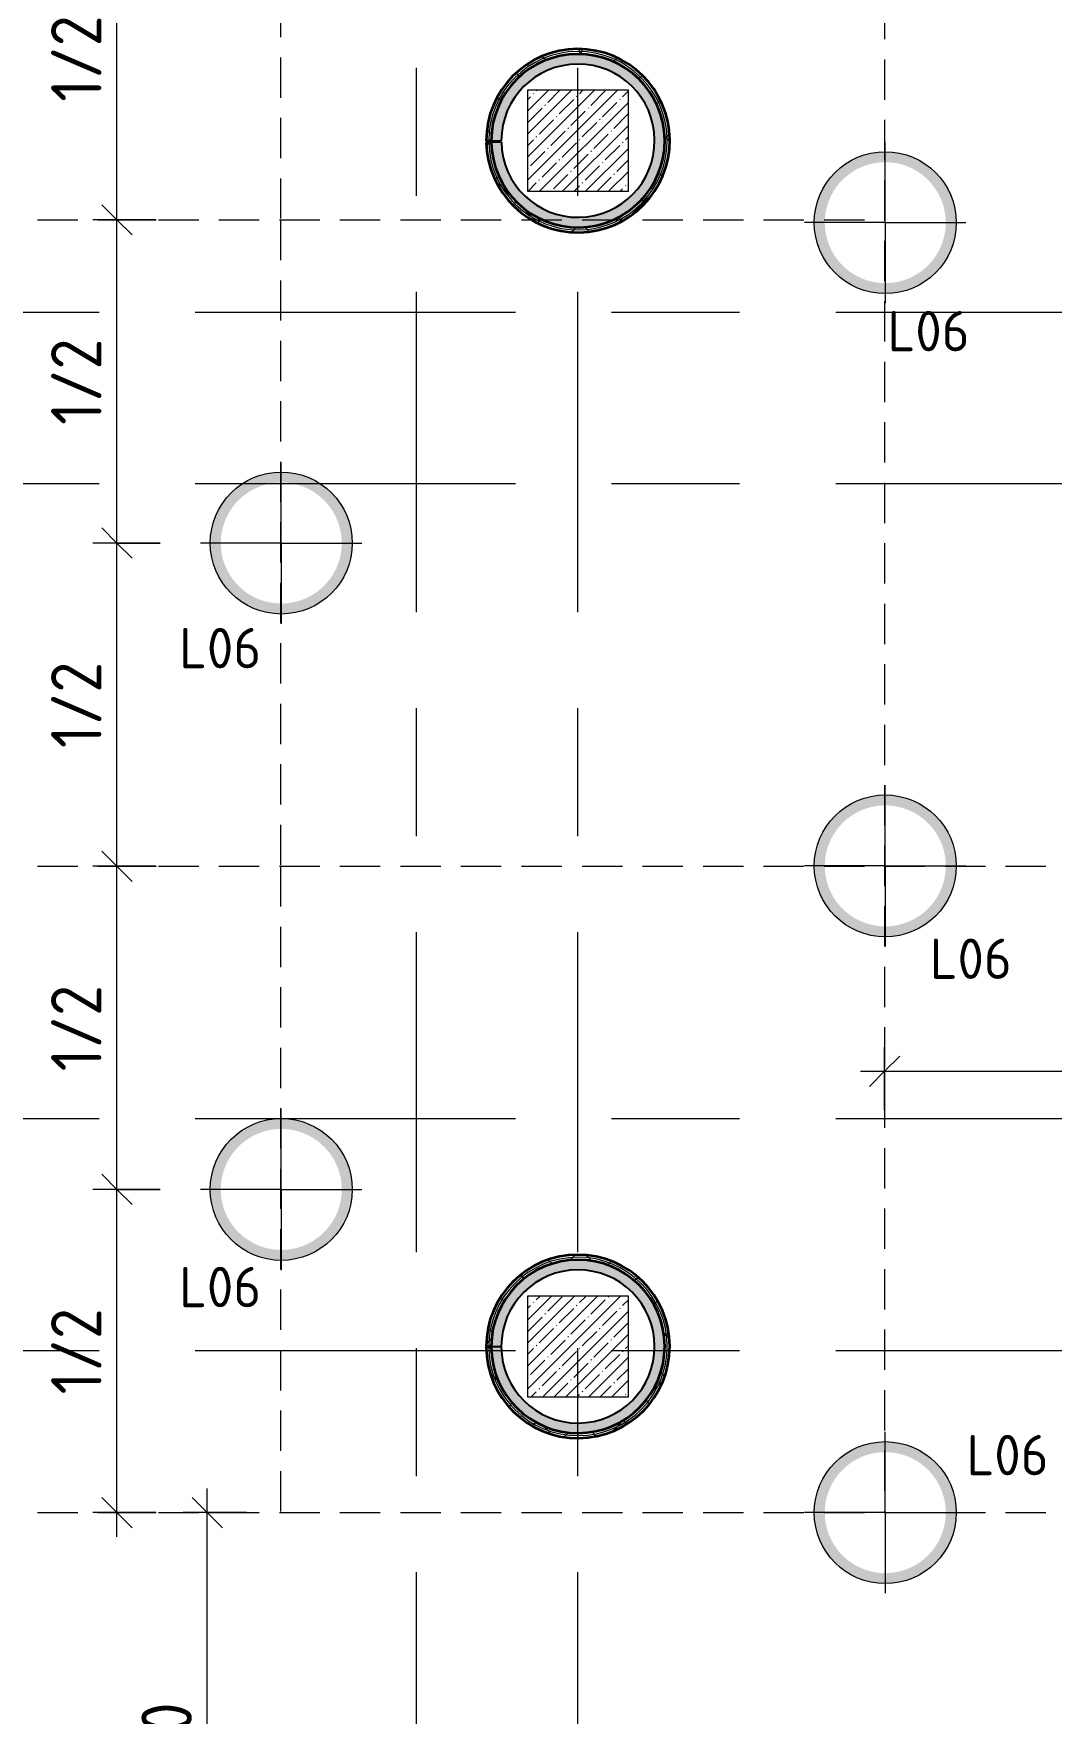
# Model space of a CAD drawing. Header units: millimetres. Extents: x 35802 to 233035, y -8553 to 29000.
# Drawn here: x 45761 to 50807, y 15200 to 23531 of the extents above; entities that cross this region are included whole.
import ezdxf

# ---------------------------------------------------------------- set-up
doc = ezdxf.new("R2010")
doc.units = ezdxf.units.MM
doc.linetypes.add('ADSK_Штрих_ш2 п1', pattern=[300, 200, -100])
doc.linetypes.add('Осевая', pattern=[3175, 635, -476.25, 1587.5, -476.25])
for name, color, linetype, lineweight in [('A-ANNO-DIMS', 7, 'Continuous', 9), ('A-ANNO-DIMS-100', 7, 'Continuous', 9), ('A-ANNO-NOTE', 7, 'Continuous', 9), ('A-DETL-1', 7, 'ADSK_Штрих_ш2 п1', 9), ('A-WALL', 7, 'Continuous', 9), ('E-LITE-EQPM-IDEN', 7, 'Continuous', 9), ('I-WALL', 7, 'Continuous', 9), ('S-COLS', 7, 'Continuous', 9), ('Оси-2', 7, 'Осевая', 9)]:
    doc.layers.add(name, color=color, linetype=linetype, lineweight=lineweight)
for name, color, linetype, lineweight, true_color in [('A-CLNG-1', 7, 'Continuous', 9, 0xc0c0c0), ('A-WALL-1', 7, 'Continuous', 35, 0x3c3c3c), ('A-WALL-2', 7, 'Continuous', 25, 0x3c3c3c)]:
    doc.layers.add(name, color=color, linetype=linetype, lineweight=lineweight, true_color=true_color)
doc.styles.add('GOST Common', font='GOST_Common.ttf', dxfattribs={"height": 200})
doc.styles.add('ISOCPEUR', font='isocpeur.ttf', dxfattribs={"width": 0.9, "height": 250})
doc.dimstyles.new('ISO-2_5_0_9К_БОЛЬШОЙ', dxfattribs={"dimscale": 304.8, "dimtxt": 248.995294, "dimasz": 0.492126, "dimexe": 0.393701, "dimexo": 0.984252, "dimgap": 0, "dimtad": 1, "dimdec": 0, "dimrnd": 10, "dimzin": 0, "dimdsep": 46, "dimtxsty": 'ISOCPEUR', "dimblk1": 'OBLIQUE', "dimblk2": 'OBLIQUE', "dimsah": 1, "dimcen": 0.09, "dimdle": 0.393701, "dimazin": 0, "dimtfac": 1, "dimtdec": 4, "dimtix": 1, "dimtmove": 0, "dimatfit": 3, "dimfxl": 1, "dimtvp": 1, "dimtolj": 1, "dimtzin": 0, "dimarcsym": 2})
pattern_1 = [(45, (0, 0), (-106.066, 106.066), []), (135, (0, 0), (-106.066, -106.066), [])]

# ---------------------------------------------------------------- blocks, each defined once
blk = doc.blocks.new('BSC_Колонна _Прямоугольная - 500х500-22732503-План расстановки осветительного оборудования 1 этажа в осях 12-23')
at = {"layer": 'S-COLS'}
h = blk.add_hatch(dxfattribs=at)
h.set_pattern_fill('FP_37', color=256, style=0, pattern_type=2)
h.set_pattern_definition([(45, (-48460, -17020), (-57.02463, 57.02463), []), (45, (-48402.975, -17020), (-57.02463, 57.02463), [100.806, -20.161, 3.353, -16.808])])
h.paths.add_polyline_path([(-20.1, -250), (250, -250), (250, 250), (-250, 250), (-250, -250)])
for p, q in [((250, 250), (-250, 250)), ((-250, 250), (-250, -250)), ((250, -250), (250, 250)), ((-250, -250), (250, -250))]:
    blk.add_line(p, q, dxfattribs=at)
blk = doc.blocks.new('BSC_Колонна _Прямоугольная - 500х500-V28-План расстановки осветительного оборудования 1 этажа в осях 12-23')
at = {"layer": 'S-COLS'}
h = blk.add_hatch(dxfattribs=at)
h.set_pattern_fill('FP_39', color=256, style=0, pattern_type=2)
h.set_pattern_definition([(45, (-48460, -23000), (-57.02463, 57.02463), []), (45, (-48402.975, -23000), (-57.02463, 57.02463), [100.806, -20.161, 3.353, -16.808])])
h.paths.add_polyline_path([(-250, -250), (250, -250), (250, 250), (-250, 250), (-250, -50.7)])
for p, q in [((250, 250), (-250, 250)), ((-250, 250), (-250, -250)), ((250, -250), (250, 250)), ((-250, -250), (250, -250))]:
    blk.add_line(p, q, dxfattribs=at)
blk = doc.blocks.new('DIMBLOCK47-План расстановки осветительного оборудования 1 этажа в осях 12-23')
at = {"layer": 'A-ANNO-DIMS-100'}
for p, q in [((52780, 18806), (52780, 18265)), ((52780, 18385), (52780, 18806)), ((49980, 18191.1), (49980, 18505)), ((49860, 18385), (52780, 18385)), ((49980, 18385), (49980, 18191.1))]:
    blk.add_line(p, q, dxfattribs=at)
at = {"layer": 'A-ANNO-DIMS-100', "lineweight": 20}
for p, q in [((49980, 18385), (50055, 18460)), ((52780, 18385), (52855, 18460)), ((49980, 18385), (49905, 18310)), ((52780, 18385), (52705, 18310))]:
    blk.add_line(p, q, dxfattribs=at)
at = {"layer": 'A-ANNO-DIMS-100', "color": 0, "insert": (51064, 18711.6), "char_height": 250, "width": 758.478, "attachment_point": 1, "line_spacing_factor": 1.149209, "style": 'ISOCPEUR'}
blk.add_mtext('2800', dxfattribs=at)
blk = doc.blocks.new('_Oblique')
at = {"color": 0, "linetype": 'ByBlock', "lineweight": -2}
blk.add_line((-0.5, -0.5), (0.5, 0.5), dxfattribs=at)
blk = doc.blocks.new('DIMBLOCK51-План расстановки осветительного оборудования 1 этажа в осях 12-23')
at = {"layer": 'A-ANNO-DIMS-100', "lineweight": 20}
for p, q in [((46622.2, 16195.8), (46547.2, 16270.8)), ((46622.2, 16195.8), (46697.2, 16120.8)), ((46622.2, 13694), (46547.2, 13769)), ((46622.2, 13694), (46697.2, 13619))]:
    blk.add_line(p, q, dxfattribs=at)
at = {"layer": 'A-ANNO-DIMS-100'}
for p, q in [((46622.2, 13694), (46622.2, 16315.8)), ((46816.2, 16195.8), (46502.2, 16195.8)), ((46622.2, 16195.8), (46816.2, 16195.8)), ((47856.8, 13694), (46502.2, 13694)), ((46622.2, 13694), (47856.8, 13694))]:
    blk.add_line(p, q, dxfattribs=at)
at = {"layer": 'A-ANNO-DIMS-100', "color": 0, "insert": (46295.6, 14628.9), "char_height": 250, "width": 758.478, "attachment_point": 1, "rotation": 90, "line_spacing_factor": 1.149209, "style": 'ISOCPEUR'}
blk.add_mtext('2500', dxfattribs=at)
blk = doc.blocks.new('DIMBLOCK63-План расстановки осветительного оборудования 1 этажа в осях 12-23')
at = {"layer": 'A-ANNO-DIMS-100', "lineweight": 20}
for p, q in [((46174.3, 17798.7), (46099.3, 17873.7)), ((46174.3, 17798.7), (46249.3, 17723.7)), ((46174.3, 16195.8), (46099.3, 16270.8)), ((46174.3, 16195.8), (46249.3, 16120.8))]:
    blk.add_line(p, q, dxfattribs=at)
at = {"layer": 'A-ANNO-DIMS-100'}
for p, q in [((46387.9, 17798.7), (46054.3, 17798.7)), ((46174.3, 16075.8), (46174.3, 17798.7)), ((46174.3, 17798.7), (46387.9, 17798.7)), ((46368.2, 16195.8), (46054.3, 16195.8)), ((46174.3, 16195.8), (46368.2, 16195.8))]:
    blk.add_line(p, q, dxfattribs=at)
at = {"layer": 'A-ANNO-DIMS-100', "color": 0, "insert": (45847.7, 16781.8), "char_height": 250, "width": 517.144, "attachment_point": 1, "rotation": 90, "line_spacing_factor": 1.149209, "style": 'ISOCPEUR'}
blk.add_mtext('1/2', dxfattribs=at)
blk = doc.blocks.new('DIMBLOCK64-План расстановки осветительного оборудования 1 этажа в осях 12-23')
at = {"layer": 'A-ANNO-DIMS-100', "lineweight": 20}
for p, q in [((46174.3, 19401.7), (46099.3, 19476.7)), ((46174.3, 19401.7), (46249.3, 19326.7)), ((46174.3, 17798.7), (46099.3, 17873.7)), ((46174.3, 17798.7), (46249.3, 17723.7))]:
    blk.add_line(p, q, dxfattribs=at)
at = {"layer": 'A-ANNO-DIMS-100'}
for p, q in [((46368.2, 19401.7), (46054.3, 19401.7)), ((46174.3, 17798.7), (46174.3, 19401.7)), ((46174.3, 19401.7), (46368.2, 19401.7)), ((46387.9, 17798.7), (46054.3, 17798.7)), ((46174.3, 17798.7), (46387.9, 17798.7))]:
    blk.add_line(p, q, dxfattribs=at)
at = {"layer": 'A-ANNO-DIMS-100', "color": 0, "insert": (45847.7, 18384.7), "char_height": 250, "width": 517.144, "attachment_point": 1, "rotation": 90, "line_spacing_factor": 1.149209, "style": 'ISOCPEUR'}
blk.add_mtext('1/2', dxfattribs=at)
blk = doc.blocks.new('DIMBLOCK65-План расстановки осветительного оборудования 1 этажа в осях 12-23')
at = {"layer": 'A-ANNO-DIMS-100', "lineweight": 20}
for p, q in [((46174.3, 21004.6), (46099.3, 21079.6)), ((46174.3, 21004.6), (46249.3, 20929.6)), ((46174.3, 19401.7), (46099.3, 19476.7)), ((46174.3, 19401.7), (46249.3, 19326.7))]:
    blk.add_line(p, q, dxfattribs=at)
at = {"layer": 'A-ANNO-DIMS-100'}
for p, q in [((46387.9, 21004.6), (46054.3, 21004.6)), ((46174.3, 19401.7), (46174.3, 21004.6)), ((46174.3, 21004.6), (46387.9, 21004.6)), ((46368.2, 19401.7), (46054.3, 19401.7)), ((46174.3, 19401.7), (46368.2, 19401.7))]:
    blk.add_line(p, q, dxfattribs=at)
at = {"layer": 'A-ANNO-DIMS-100', "color": 0, "insert": (45847.7, 19987.6), "char_height": 250, "width": 517.144, "attachment_point": 1, "rotation": 90, "line_spacing_factor": 1.149209, "style": 'ISOCPEUR'}
blk.add_mtext('1/2', dxfattribs=at)
blk = doc.blocks.new('DIMBLOCK66-План расстановки осветительного оборудования 1 этажа в осях 12-23')
at = {"layer": 'A-ANNO-DIMS-100', "lineweight": 20}
for p, q in [((46174.3, 22607.5), (46099.3, 22682.5)), ((46174.3, 22607.5), (46249.3, 22532.5)), ((46174.3, 21004.6), (46099.3, 21079.6)), ((46174.3, 21004.6), (46249.3, 20929.6))]:
    blk.add_line(p, q, dxfattribs=at)
at = {"layer": 'A-ANNO-DIMS-100'}
for p, q in [((46368.2, 22607.5), (46054.3, 22607.5)), ((46174.3, 21004.6), (46174.3, 22607.5)), ((46174.3, 22607.5), (46368.2, 22607.5)), ((46387.9, 21004.6), (46054.3, 21004.6)), ((46174.3, 21004.6), (46387.9, 21004.6))]:
    blk.add_line(p, q, dxfattribs=at)
at = {"layer": 'A-ANNO-DIMS-100', "color": 0, "insert": (45847.7, 21590.6), "char_height": 250, "width": 517.144, "attachment_point": 1, "rotation": 90, "line_spacing_factor": 1.149209, "style": 'ISOCPEUR'}
blk.add_mtext('1/2', dxfattribs=at)
blk = doc.blocks.new('DIMBLOCK67-План расстановки осветительного оборудования 1 этажа в осях 12-23')
at = {"layer": 'A-ANNO-DIMS-100', "lineweight": 20}
for p, q in [((46174.3, 24210.4), (46099.3, 24285.4)), ((46174.3, 24210.4), (46249.3, 24135.4)), ((46174.3, 22607.5), (46099.3, 22682.5)), ((46174.3, 22607.5), (46249.3, 22532.5))]:
    blk.add_line(p, q, dxfattribs=at)
at = {"layer": 'A-ANNO-DIMS-100'}
for p, q in [((46382.5, 24210.4), (46054.3, 24210.4)), ((46174.3, 22607.5), (46174.3, 24210.4)), ((46174.3, 24210.4), (46382.5, 24210.4)), ((46368.2, 22607.5), (46054.3, 22607.5)), ((46174.3, 22607.5), (46368.2, 22607.5))]:
    blk.add_line(p, q, dxfattribs=at)
at = {"layer": 'A-ANNO-DIMS-100', "color": 0, "insert": (45847.7, 23193.5), "char_height": 250, "width": 517.144, "attachment_point": 1, "rotation": 90, "line_spacing_factor": 1.149209, "style": 'ISOCPEUR'}
blk.add_mtext('1/2', dxfattribs=at)

msp = doc.modelspace()

# ---------------------------------------------------------------- hatches: boundary and pattern name
at = {"layer": 'A-ANNO-NOTE'}
h = msp.add_hatch(color=256, dxfattribs=at)
h.paths.add_polyline_path([(49983.5, 22241.5), (50011.1, 22242.6), (50038.6, 22245.9), (50065.7, 22251.3), (50092.3, 22258.8), (50118.2, 22268.3), (50143.3, 22279.9), (50167.5, 22293.4), (50190.4, 22308.8), (50212.1, 22325.9), (50232.4, 22344.6), (50253.7, 22367.9), (50268.3, 22386.6), (50283.7, 22409.6), (50297.2, 22433.7), (50308.8, 22458.8), (50318.3, 22484.8), (50325.8, 22511.4), (50331.2, 22538.5), (50334.5, 22565.9), (50335.6, 22593.6), (50334.5, 22621.2), (50331.2, 22648.6), (50325.8, 22675.7), (50318.3, 22702.3), (50308.8, 22728.3), (50297.2, 22753.4), (50283.7, 22777.5), (50268.3, 22800.5), (50251.2, 22822.2), (50232.4, 22842.5), (50212.1, 22861.3), (50190.4, 22878.4), (50167.5, 22893.7), (50143.3, 22907.2), (50118.2, 22918.8), (50092.3, 22928.4), (50065.7, 22935.9), (50038.6, 22941.3), (50011.1, 22944.5), (49983.5, 22945.6), (49955.9, 22944.5), (49928.4, 22941.3), (49901.3, 22935.9), (49874.7, 22928.4), (49848.8, 22918.8), (49823.7, 22907.2), (49799.6, 22893.7), (49776.6, 22878.4), (49754.9, 22861.3), (49734.6, 22842.5), (49714, 22820), (49698.7, 22800.5), (49683.4, 22777.5), (49669.9, 22753.4), (49658.3, 22728.3), (49648.7, 22702.3), (49641.2, 22675.7), (49635.8, 22648.6), (49632.6, 22621.2), (49631.5, 22593.6), (49633, 22561.4), (49635.8, 22538.5), (49641.2, 22511.4), (49648.7, 22484.8), (49658.3, 22458.8), (49670.7, 22432.2), (49683.4, 22409.6), (49698.7, 22386.6), (49715.8, 22364.9), (49734.6, 22344.6), (49754.9, 22325.9), (49776.6, 22308.8), (49799.6, 22293.4), (49823.7, 22279.9), (49848.8, 22268.3), (49874.7, 22258.8), (49901.3, 22251.3), (49928.4, 22245.9), (49955.9, 22242.6), (49974.3, 22241.6)])
h.paths.add_polyline_path([(49983.5, 22293.6), (49960, 22294.5), (49936.6, 22297.3), (49909.4, 22302.9), (49890.8, 22308.2), (49868.7, 22316.4), (49847.3, 22326.3), (49826.8, 22337.8), (49807.2, 22350.9), (49788.7, 22365.4), (49771.4, 22381.4), (49755.4, 22398.7), (49740.8, 22417.2), (49727.7, 22436.8), (49716.2, 22457.4), (49706.4, 22478.8), (49698.2, 22500.9), (49691.8, 22523.5), (49687.2, 22546.6), (49684.4, 22570), (49683.5, 22593.6), (49684.4, 22617.1), (49687.2, 22640.5), (49691.8, 22663.6), (49699.7, 22690.7), (49706.4, 22708.4), (49716.2, 22729.8), (49727.7, 22750.3), (49740.8, 22769.9), (49755.4, 22788.4), (49771.4, 22805.7), (49788.7, 22821.7), (49807.2, 22836.3), (49826.8, 22849.4), (49847.3, 22860.9), (49868.7, 22870.7), (49890.9, 22878.9), (49913.5, 22885.3), (49936.6, 22889.9), (49960, 22892.6), (49983.5, 22893.6), (50007.1, 22892.6), (50030.5, 22889.9), (50053.6, 22885.3), (50076.2, 22878.9), (50098.3, 22870.7), (50119.7, 22860.9), (50140.3, 22849.4), (50159.9, 22836.3), (50180.3, 22820), (50195.7, 22805.7), (50211.6, 22788.4), (50226.2, 22769.9), (50239.3, 22750.3), (50253.7, 22723.9), (50260.7, 22708.4), (50268.8, 22686.3), (50275.2, 22663.6), (50279.8, 22640.5), (50282.6, 22617.1), (50283.5, 22593.6), (50282.6, 22570), (50279.8, 22546.6), (50275.2, 22523.5), (50268.8, 22500.9), (50260.7, 22478.8), (50250.8, 22457.4), (50236.4, 22432.2), (50226.2, 22417.2), (50211.6, 22398.7), (50195.7, 22381.4), (50178.4, 22365.4), (50159.9, 22350.9), (50140.3, 22337.8), (50119.7, 22326.3), (50098.3, 22316.4), (50072.3, 22307), (50053.6, 22301.9), (50030.5, 22297.3), (50007.1, 22294.5), (49991.4, 22293.7)])
h = msp.add_hatch(color=256, dxfattribs=at)
h.paths.add_polyline_path([(46989, 20652.5), (47016.6, 20653.6), (47044, 20656.9), (47071.1, 20662.3), (47097.7, 20669.8), (47123.7, 20679.3), (47148.8, 20690.9), (47172.9, 20704.4), (47195.9, 20719.8), (47217.6, 20736.9), (47237.9, 20755.7), (47256.7, 20775.9), (47273.8, 20797.7), (47289.1, 20820.6), (47302.6, 20844.8), (47314.2, 20869.9), (47323.8, 20895.8), (47331.3, 20922.4), (47336.7, 20949.5), (47339.9, 20977), (47340.9, 21010.1), (47339.9, 21032.2), (47336.7, 21059.6), (47331.3, 21086.8), (47323.8, 21113.4), (47314.2, 21139.4), (47302.6, 21164.4), (47289.1, 21188.5), (47273.8, 21211.5), (47256.7, 21233.2), (47237.9, 21253.5), (47217.6, 21272.3), (47195.9, 21289.4), (47170.3, 21306.3), (47148.8, 21318.2), (47123.7, 21329.8), (47097.7, 21339.4), (47071.1, 21346.9), (47044, 21352.3), (47016.6, 21355.5), (46988.9, 21356.6), (46961.3, 21355.5), (46933.9, 21352.3), (46906.8, 21346.9), (46880.2, 21339.4), (46854.2, 21329.8), (46829.1, 21318.2), (46805, 21304.7), (46782, 21289.4), (46756.2, 21268.7), (46740, 21253.5), (46721.3, 21233.2), (46704.2, 21211.5), (46688.8, 21188.5), (46675.3, 21164.4), (46663.7, 21139.3), (46654.2, 21113.4), (46646.7, 21086.8), (46641.3, 21059.6), (46638, 21032.2), (46636.9, 21004.6), (46638, 20977), (46641.3, 20949.5), (46646.7, 20922.4), (46654.2, 20895.8), (46663.7, 20869.9), (46675.3, 20844.8), (46688.8, 20820.6), (46704.2, 20797.7), (46721.3, 20775.9), (46740, 20755.7), (46760.3, 20736.9), (46782, 20719.8), (46807.6, 20702.9), (46829.1, 20690.9), (46854.2, 20679.3), (46880.2, 20669.8), (46906.8, 20662.3), (46933.9, 20656.9), (46961.3, 20653.6), (46988.9, 20652.5)])
h.paths.add_polyline_path([(46989, 20704.6), (46965.4, 20705.5), (46942, 20708.3), (46918.9, 20712.9), (46896.3, 20719.3), (46874.2, 20727.4), (46852.8, 20737.3), (46827.8, 20751.5), (46807.6, 20765.6), (46794.1, 20776.5), (46776.8, 20792.4), (46760.8, 20809.7), (46746.3, 20828.2), (46733.2, 20847.8), (46721.7, 20868.4), (46711.8, 20889.8), (46703.6, 20911.9), (46697.2, 20934.5), (46692.7, 20957.6), (46689.9, 20981), (46689, 21010.1), (46689.9, 21028.1), (46692.7, 21051.5), (46697.2, 21074.6), (46703.6, 21097.3), (46711.8, 21119.4), (46721.7, 21140.8), (46733.2, 21161.3), (46746.3, 21180.9), (46760.8, 21199.4), (46776.8, 21216.7), (46794.1, 21232.7), (46812.6, 21247.3), (46832.2, 21260.4), (46852.8, 21271.9), (46874.2, 21281.7), (46896.3, 21289.9), (46918.9, 21296.3), (46942, 21300.9), (46965.4, 21303.7), (46989, 21304.6), (47012.5, 21303.7), (47035.9, 21300.9), (47059, 21296.3), (47081.7, 21289.9), (47103.8, 21281.7), (47131.3, 21268.7), (47145.7, 21260.4), (47170.3, 21243.5), (47183.8, 21232.7), (47201.1, 21216.7), (47217.1, 21199.4), (47231.7, 21180.9), (47244.8, 21161.3), (47257, 21139.4), (47266.1, 21119.4), (47274.3, 21097.3), (47280.7, 21074.6), (47285.3, 21051.5), (47288, 21028.1), (47289, 21004.6), (47288, 20981), (47285.3, 20957.6), (47280.7, 20934.5), (47274.3, 20911.9), (47266.1, 20889.8), (47256.3, 20868.4), (47244.8, 20847.8), (47231.7, 20828.2), (47217.1, 20809.7), (47201.1, 20792.4), (47183.8, 20776.5), (47165.3, 20761.9), (47145.7, 20748.8), (47125.2, 20737.3), (47103.8, 20727.4), (47081.7, 20719.3), (47059, 20712.9), (47035.9, 20708.3), (47012.5, 20705.5), (46996.8, 20704.7)])
h = msp.add_hatch(color=256, dxfattribs=at)
h.paths.add_polyline_path([(49983.5, 19051.4), (50011.1, 19052.5), (50038.6, 19055.8), (50065.7, 19061.1), (50092.3, 19068.7), (50118.2, 19078.2), (50143.3, 19089.8), (50167.5, 19103.3), (50190.4, 19118.7), (50212.1, 19135.8), (50232.4, 19154.5), (50253.7, 19177.8), (50268.3, 19196.5), (50283.7, 19219.5), (50297.2, 19243.6), (50308.8, 19268.7), (50318.3, 19294.7), (50325.8, 19321.3), (50331.2, 19348.4), (50334.5, 19375.8), (50335.6, 19403.5), (50334.5, 19431.1), (50331.2, 19458.8), (50325.8, 19485.6), (50318.3, 19512.2), (50308.8, 19538.2), (50297.2, 19563.3), (50283.3, 19588), (50268.3, 19610.4), (50251.2, 19632.1), (50232.4, 19652.4), (50212.1, 19671.1), (50190.4, 19688.3), (50167.5, 19703.6), (50142.9, 19717.3), (50118.2, 19728.7), (50092.3, 19738.3), (50065.7, 19745.8), (50038.6, 19751.2), (50011.1, 19754.4), (49983.5, 19755.5), (49955.9, 19754.4), (49928.4, 19751.2), (49901.3, 19745.8), (49874.7, 19738.3), (49848.8, 19728.7), (49823.7, 19717.1), (49799.6, 19703.6), (49776.6, 19688.3), (49754.9, 19671.1), (49734.6, 19652.4), (49715.8, 19632.1), (49698.7, 19610.4), (49683.4, 19587.4), (49669.9, 19563.3), (49658.3, 19538.2), (49648.7, 19512.2), (49641.2, 19485.6), (49635.8, 19458.5), (49632.6, 19431.1), (49631.5, 19403.5), (49632.6, 19375.8), (49635.8, 19348.4), (49641.2, 19321.3), (49648.7, 19294.7), (49658.3, 19268.7), (49669.9, 19243.6), (49683.4, 19219.5), (49698.7, 19196.5), (49715.8, 19174.8), (49734.6, 19154.5), (49754.9, 19135.8), (49776.6, 19118.7), (49799.6, 19103.3), (49823.7, 19089.8), (49848.8, 19078.2), (49874.7, 19068.7), (49901.3, 19061.1), (49928.4, 19055.8), (49955.9, 19052.5), (49974.3, 19051.5)])
h.paths.add_polyline_path([(49983.5, 19103.5), (49960, 19104.4), (49936.6, 19107.2), (49913.5, 19111.7), (49890.8, 19118.1), (49868.7, 19126.3), (49847.3, 19136.2), (49826.8, 19147.7), (49807.2, 19160.8), (49788.7, 19175.3), (49771.4, 19191.3), (49755.4, 19208.6), (49740.8, 19227.1), (49727.7, 19246.7), (49716.2, 19267.3), (49706.4, 19288.7), (49698.2, 19310.8), (49691.8, 19333.4), (49687.2, 19356.5), (49684.4, 19379.9), (49683.5, 19403.5), (49684.4, 19427), (49687.2, 19450.4), (49691.8, 19473.5), (49698.2, 19496.2), (49706.4, 19518.3), (49716.2, 19539.7), (49727.7, 19560.2), (49740.8, 19579.8), (49755.4, 19598.3), (49771.4, 19615.6), (49788.7, 19631.6), (49807.2, 19646.2), (49826.8, 19659.2), (49847.3, 19670.8), (49868.7, 19680.6), (49890.9, 19688.8), (49913.5, 19695.2), (49936.6, 19699.8), (49960, 19702.5), (49983.5, 19703.5), (50007.1, 19702.5), (50030.5, 19699.8), (50053.6, 19695.2), (50076.2, 19688.8), (50098.3, 19680.6), (50119.7, 19670.8), (50140.3, 19659.2), (50159.9, 19646.2), (50178.4, 19631.6), (50195.7, 19615.6), (50211.6, 19598.3), (50226.2, 19579.8), (50239.3, 19560.2), (50253.7, 19533.8), (50260.7, 19518.3), (50268.8, 19496.2), (50275.2, 19473.5), (50279.8, 19450.4), (50282.6, 19427), (50283.5, 19403.5), (50282.6, 19379.9), (50279.8, 19356.5), (50274.2, 19329.5), (50268.8, 19310.8), (50260.7, 19288.7), (50250.8, 19267.3), (50239.3, 19246.7), (50226.2, 19227.1), (50211.6, 19208.6), (50195.7, 19191.3), (50178.4, 19175.3), (50159.9, 19160.8), (50140.3, 19147.7), (50119.7, 19136.2), (50098.3, 19126.3), (50072.3, 19116.9), (50053.6, 19111.7), (50030.5, 19107.2), (50007.1, 19104.4), (49991.4, 19103.6)])
h = msp.add_hatch(color=256, dxfattribs=at)
h.paths.add_polyline_path([(46989, 17446.7), (47016.6, 17447.8), (47044, 17451), (47071.1, 17456.4), (47097.7, 17463.9), (47123.7, 17473.5), (47148.8, 17485.1), (47172.9, 17498.6), (47195.9, 17513.9), (47217.6, 17531), (47237.9, 17549.8), (47256.7, 17570.1), (47273.8, 17591.8), (47289.1, 17614.8), (47302.6, 17638.9), (47314.2, 17664), (47323.8, 17689.9), (47331.3, 17716.5), (47336.7, 17743.7), (47339.9, 17771.1), (47341, 17798.7), (47339.9, 17826.3), (47336.7, 17853.8), (47331.3, 17880.9), (47323.8, 17907.5), (47314.2, 17933.4), (47302.6, 17958.5), (47289.1, 17982.7), (47273.8, 18005.7), (47256.7, 18027.4), (47237.9, 18047.7), (47217.6, 18066.4), (47195.9, 18083.5), (47170.3, 18100.4), (47148.8, 18112.4), (47123.7, 18124), (47097.7, 18133.5), (47071.1, 18141), (47044, 18146.4), (47016.6, 18149.7), (46988.9, 18150.8), (46961.3, 18149.7), (46933.9, 18146.4), (46906.8, 18141), (46880.2, 18133.5), (46854.2, 18124), (46829.1, 18112.4), (46805, 18098.9), (46782, 18083.5), (46760.3, 18066.4), (46740, 18047.7), (46721.3, 18027.4), (46704.2, 18005.7), (46688.8, 17982.7), (46675.3, 17958.5), (46663.7, 17933.4), (46654.1, 17907.4), (46646.7, 17880.9), (46641.3, 17853.8), (46638, 17826.3), (46636.9, 17798.7), (46638, 17771.1), (46641.3, 17743.7), (46646.7, 17716.5), (46654.2, 17689.9), (46663.7, 17664), (46675.3, 17638.9), (46688.8, 17614.8), (46704.2, 17591.8), (46721.3, 17570.1), (46740, 17549.8), (46760.3, 17531), (46782, 17513.9), (46807.6, 17497.1), (46829.1, 17485.1), (46854.2, 17473.5), (46880.2, 17463.9), (46906.8, 17456.4), (46933.9, 17451), (46961.3, 17447.8), (46988.9, 17446.7)])
h.paths.add_polyline_path([(46989, 17498.7), (46965.4, 17499.7), (46942, 17502.4), (46918.9, 17507), (46896.3, 17513.4), (46874.2, 17521.6), (46852.8, 17531.4), (46832.2, 17542.9), (46807.6, 17559.8), (46794.1, 17570.6), (46776.8, 17586.6), (46760.8, 17603.9), (46746.3, 17622.4), (46733.2, 17642), (46721.7, 17662.5), (46711.8, 17683.9), (46703.6, 17706), (46697.2, 17728.7), (46692.7, 17751.8), (46689.7, 17778.1), (46689, 17798.7), (46689.9, 17822.3), (46692.7, 17845.7), (46697.2, 17868.8), (46703.6, 17891.4), (46711.8, 17913.5), (46721.7, 17934.9), (46733.2, 17955.5), (46746.3, 17975.1), (46760.8, 17993.6), (46776.8, 18010.9), (46794.1, 18026.9), (46812.6, 18041.4), (46832.2, 18054.5), (46852.8, 18066), (46874.2, 18075.9), (46896.3, 18084), (46918.9, 18090.4), (46942, 18095), (46965.4, 18097.8), (46989, 18098.7), (47012.5, 18097.8), (47035.9, 18095), (47059, 18090.4), (47081.7, 18084), (47103.8, 18075.9), (47125.2, 18066), (47145.7, 18054.5), (47170.3, 18037.7), (47183.8, 18026.9), (47201.1, 18010.9), (47217.1, 17993.6), (47231.7, 17975.1), (47244.8, 17955.5), (47256.3, 17934.9), (47268.6, 17907.4), (47274.3, 17891.4), (47280.7, 17868.8), (47285.3, 17845.7), (47288, 17822.3), (47289, 17798.7), (47288, 17775.2), (47285.3, 17751.8), (47280.7, 17728.7), (47274.3, 17706), (47266.1, 17683.9), (47256.3, 17662.5), (47244.8, 17642), (47231.7, 17622.4), (47217.1, 17603.9), (47201.1, 17586.6), (47183.8, 17570.6), (47165.3, 17556), (47145.7, 17542.9), (47125.2, 17531.4), (47098.8, 17519.6), (47081.7, 17513.4), (47059, 17507), (47035.9, 17502.4), (47012.5, 17499.7), (46996.8, 17498.8)])
h = msp.add_hatch(color=256, dxfattribs=at)
h.paths.add_polyline_path([(49983.5, 15843.8), (50011.1, 15844.9), (50038.6, 15848.1), (50065.7, 15853.5), (50092.3, 15861), (50118.2, 15870.6), (50143.3, 15882.1), (50167.5, 15895.6), (50190.4, 15911), (50212.1, 15928.1), (50232.4, 15946.9), (50253.7, 15970.2), (50268.3, 15988.9), (50283.7, 16011.9), (50297.2, 16036), (50308.8, 16061.1), (50318.3, 16087), (50325.8, 16113.6), (50331.2, 16140.7), (50334.5, 16168.2), (50335.6, 16195.8), (50334.2, 16226.8), (50331.2, 16250.9), (50325.8, 16278), (50318.3, 16304.6), (50308.8, 16330.5), (50296.9, 16356.1), (50283.7, 16379.7), (50268.3, 16402.7), (50251.2, 16424.4), (50232.4, 16444.7), (50212.1, 16463.5), (50190.4, 16480.6), (50167.5, 16496), (50143.3, 16509.5), (50118.2, 16521), (50092.3, 16530.6), (50065.7, 16538.1), (50038.6, 16543.5), (50011.1, 16546.8), (49983.5, 16547.8), (49955.9, 16546.8), (49928.4, 16543.5), (49901.3, 16538.1), (49874.7, 16530.6), (49848.8, 16521), (49823.7, 16509.5), (49799.6, 16496), (49776.6, 16480.6), (49754.9, 16463.5), (49734.6, 16444.7), (49715.8, 16424.4), (49698.7, 16402.7), (49683.4, 16379.7), (49669.9, 16355.6), (49658.3, 16330.5), (49648.7, 16304.6), (49641.2, 16278), (49635.8, 16250.9), (49632.6, 16223.4), (49631.5, 16195.8), (49632.6, 16168.2), (49635.8, 16140.7), (49641.2, 16113.6), (49648.7, 16087), (49658.3, 16061.1), (49669.9, 16036), (49683.4, 16011.9), (49698.7, 15988.9), (49715.8, 15967.2), (49734.6, 15946.9), (49754.9, 15928.1), (49776.6, 15911), (49799.6, 15895.6), (49823.7, 15882.1), (49848.8, 15870.6), (49874.7, 15861), (49901.3, 15853.5), (49928.4, 15848.1), (49955.9, 15844.9), (49974.3, 15843.9)])
h.paths.add_polyline_path([(49983.5, 15895.8), (49960, 15896.7), (49936.6, 15899.5), (49913.5, 15904.1), (49890.8, 15910.5), (49868.7, 15918.6), (49847.3, 15928.5), (49826.8, 15940), (49807.2, 15953.1), (49788, 15968.3), (49771.4, 15983.7), (49755.4, 16001), (49740.8, 16019.5), (49727.7, 16039.1), (49716.2, 16059.6), (49706.4, 16081), (49698.2, 16103.1), (49691.8, 16125.8), (49687.2, 16148.9), (49684.4, 16172.3), (49683.5, 16195.8), (49684.4, 16219.3), (49687.2, 16242.7), (49691.8, 16265.8), (49698.2, 16288.5), (49706.4, 16310.6), (49716.2, 16332), (49730, 16356.1), (49740.8, 16372.1), (49755.4, 16390.6), (49771.4, 16407.9), (49788.7, 16423.9), (49807.2, 16438.5), (49826.8, 16451.6), (49847.3, 16463.1), (49868.7, 16473), (49890.9, 16481.2), (49913.5, 16487.5), (49936.6, 16492.1), (49960, 16494.9), (49983.5, 16495.8), (50007.1, 16494.9), (50030.5, 16492.1), (50053.6, 16487.5), (50076.2, 16481.1), (50098.3, 16473), (50119.7, 16463.1), (50140.3, 16451.6), (50159.9, 16438.5), (50178.4, 16423.9), (50195.7, 16407.9), (50211.6, 16390.6), (50226.2, 16372.1), (50239.3, 16352.6), (50253.7, 16326.2), (50260.7, 16310.6), (50268.8, 16288.5), (50275.2, 16265.8), (50279.8, 16242.7), (50282.6, 16219.3), (50283.5, 16195.8), (50282.6, 16172.3), (50279.8, 16148.9), (50275.2, 16125.8), (50266.9, 16097.5), (50260.7, 16081), (50250.8, 16059.6), (50239.3, 16039.1), (50226.2, 16019.5), (50211.6, 16001), (50195.7, 15983.7), (50178.4, 15967.7), (50159.9, 15953.1), (50140.3, 15940), (50119.7, 15928.5), (50098.3, 15918.6), (50072.3, 15909.3), (50053.6, 15904.1), (50030.5, 15899.5), (50007.1, 15896.7), (49991.4, 15895.9)])
at = {"layer": 'I-WALL'}
h = msp.add_hatch(dxfattribs=at)
h.set_pattern_fill('FP_74', color=256, style=0, pattern_type=2)
h.set_pattern_definition(pattern_1)
h.paths.add_polyline_path([(48429, 22546.1), (48503.9, 22547.1), (48577.7, 22560.5), (48648.2, 22585.7), (48713.6, 22622.2), (48772.2, 22669), (48822.3, 22724.7), (48862.5, 22787.9), (48891.9, 22856.8), (48909.5, 22929.6), (48915, 23004.3), (48908.1, 23078.9), (48889.1, 23151.4), (48858.4, 23219.8), (48816.9, 23282.2), (48765.8, 23336.9), (48706.4, 23382.5), (48640.3, 23417.8), (48569.3, 23441.7), (48495.3, 23453.6), (48420.4, 23453.3), (48346.5, 23440.6), (48275.8, 23416), (48210, 23380.2), (48151, 23334), (48100.4, 23278.7), (48059.5, 23216), (48029.5, 23147.3), (48011.2, 23074.7), (48005, 23000), (48017.5, 23000), (48023.8, 23074.6), (48042.6, 23147), (48077.2, 23220.9), (48115.1, 23277.3), (48166.8, 23331.4), (48226.8, 23376.1), (48293.5, 23410), (48365, 23432.2), (48439.9, 23442), (48513.9, 23439.2), (48587.2, 23423.8), (48656.8, 23396.3), (48720.7, 23357.5), (48777.2, 23308.5), (48824.7, 23250.6), (48861.7, 23185.6), (48887.2, 23115.2), (48900.5, 23041.6), (48901.3, 22966.8), (48889.3, 22892.9), (48864, 22820), (48829.4, 22756.4), (48783.1, 22697.6), (48727.5, 22647.5), (48664.3, 22607.5), (48595.2, 22578.7), (48522.3, 22561.9), (48447.6, 22557.7), (48373.2, 22566.1), (48301.4, 22586.9), (48234, 22619.5), (48173.2, 22663.1), (48120.5, 22716.2), (48077.2, 22778.2), (48045.5, 22845.1), (48025.3, 22917.1), (48017.6, 22991.6), (48005.1, 22991.3), (48012.7, 22916.8), (48032.4, 22844.5), (48063.7, 22776.5), (48105.8, 22714.5), (48157.4, 22660.2), (48217.3, 22615.1), (48283.7, 22580.5), (48355, 22557.3)])
h = msp.add_hatch(dxfattribs=at)
h.set_pattern_fill('FP_74', color=256, style=0, pattern_type=2)
h.set_pattern_definition(pattern_1)
h.paths.add_polyline_path([(48447.6, 22557.7), (48522.3, 22561.9), (48595.2, 22578.7), (48664.3, 22607.5), (48727.5, 22647.5), (48783.1, 22697.6), (48829.4, 22756.4), (48865.2, 22822.1), (48889.3, 22892.9), (48901.3, 22966.8), (48900.5, 23041.6), (48887.2, 23115.2), (48861.7, 23185.6), (48824.7, 23250.6), (48777.2, 23308.5), (48720.7, 23357.5), (48656.8, 23396.3), (48587.2, 23423.8), (48513.9, 23439.2), (48439.2, 23442), (48365, 23432.2), (48293.5, 23410), (48226.8, 23376.1), (48166.8, 23331.4), (48115.1, 23277.3), (48073.4, 23215.2), (48042.6, 23147), (48023.8, 23074.6), (48017.5, 23000), (48030, 23000), (48036.1, 23072.5), (48054.4, 23142.8), (48084.3, 23209.1), (48124.9, 23269.4), (48175.1, 23322.1), (48233.4, 23365.5), (48298.2, 23398.4), (48367.7, 23420), (48439.9, 23429.5), (48512.4, 23426.8), (48583.6, 23411.9), (48651.2, 23385.1), (48713.4, 23347.4), (48768.3, 23299.8), (48814.4, 23243.5), (48850.4, 23180.3), (48875.2, 23112), (48888.1, 23040.4), (48888.8, 22967.7), (48877.2, 22895.9), (48853.7, 22827.1), (48819, 22763.3), (48773.9, 22706.2), (48719.9, 22657.5), (48658.5, 22618.6), (48591.4, 22590.6), (48520.5, 22574.3), (48447.9, 22570.2), (48375.7, 22578.3), (48305.9, 22598.6), (48240.4, 22630.3), (48181.3, 22672.6), (48130.1, 22724.2), (48088.3, 22783.7), (48057.2, 22849.5), (48037.6, 22919.5), (48030.1, 22991.8), (48017.6, 22991.6), (48025.3, 22917.1), (48045.5, 22845.1), (48077.5, 22777.5), (48120.5, 22716.2), (48173.2, 22663.1), (48234, 22619.5), (48301.4, 22586.9), (48373.2, 22566.1), (48439.9, 22558.5)])
for points in [[(48447.9, 22570.2), (48520.5, 22574.3), (48591.4, 22590.6), (48658.5, 22618.6), (48719.9, 22657.5), (48773.9, 22706.2), (48819, 22763.3), (48853.7, 22827.1), (48877.2, 22895.9), (48888.8, 22967.7), (48888.1, 23040.4), (48875.2, 23112), (48850.4, 23180.3), (48814.4, 23243.5), (48768.3, 23299.8), (48713.4, 23347.4), (48651.2, 23385.1), (48583.6, 23411.9), (48512.4, 23426.8), (48439.8, 23429.5), (48367.7, 23420), (48298.2, 23398.4), (48233.4, 23365.5), (48175.1, 23322.1), (48124.9, 23269.4), (48083.7, 23207.8), (48054.4, 23142.8), (48036.1, 23072.5), (48030, 23000), (48080, 23000), (48086.1, 23067.6), (48104.1, 23133.1), (48133.5, 23194.4), (48173.3, 23249.4), (48222.3, 23296.4), (48278.8, 23334), (48341.2, 23361), (48407.4, 23376.3), (48475.2, 23379.7), (48542.5, 23370.9), (48607.3, 23350.3), (48667.3, 23318.5), (48720.7, 23276.5), (48765.7, 23225.7), (48802.7, 23163.3), (48825.4, 23104.3), (48838.1, 23037.6), (48838.8, 22969.6), (48827.3, 22902.7), (48802.7, 22836.4), (48770, 22780.2), (48725.9, 22728.5), (48673.3, 22685.5), (48613.9, 22652.6), (48549.6, 22630.7), (48482.4, 22620.7), (48414.5, 22622.7), (48348.1, 22636.8), (48285.2, 22662.6), (48228, 22699.1), (48178.1, 22745.2), (48137.2, 22799.4), (48106.7, 22860.1), (48087.4, 22925.2), (48080.1, 22992.8), (48030.1, 22991.8), (48037.6, 22919.5), (48057.2, 22849.5), (48088.3, 22783.7), (48130.1, 22724.2), (48181.3, 22672.6), (48240.4, 22630.3), (48305.9, 22598.6), (48375.7, 22578.3), (48439.9, 22571.1)], [(48444.1, 16590.3), (48516.8, 16593.8), (48588, 16609.5), (48655.4, 16637), (48717.3, 16675.5), (48771.7, 16723.8), (48817.3, 16780.7), (48852.5, 16844.5), (48876.5, 16913.2), (48888.6, 16985.1), (48888.3, 17057.9), (48875.8, 17129.7), (48851.3, 17198.3), (48815.6, 17261.8), (48769.6, 17318.4), (48714.8, 17366.4), (48652.7, 17404.4), (48585, 17431.4), (48513.8, 17446.6), (48439.9, 17449.4), (48368.8, 17440.2), (48299.1, 17418.8), (48234.1, 17385.9), (48175.6, 17342.5), (48125.2, 17289.9), (48084.5, 17229.5), (48054.5, 17163.1), (48036.2, 17092.6), (48030, 17020), (48080, 17020), (48086.1, 17087.8), (48104.2, 17153.4), (48133.7, 17214.7), (48173.6, 17269.8), (48222.8, 17316.9), (48279.5, 17354.4), (48342.1, 17381.2), (48408.4, 17396.5), (48476.4, 17399.6), (48543.8, 17390.6), (48608.6, 17369.8), (48668.6, 17337.6), (48721.9, 17295.4), (48766.8, 17244.2), (48802.7, 17183.7), (48826, 17122.3), (48838.4, 17055.4), (48838.6, 16987.3), (48826.7, 16920.3), (48802.7, 16855.9), (48768.4, 16798), (48720.6, 16743.9), (48670.8, 16703.8), (48611, 16671.3), (48546.4, 16650), (48479, 16640.5), (48411.1, 16643.2), (48344.6, 16657.9), (48281.9, 16684.3), (48224.9, 16721.5), (48175.4, 16768.2), (48135.1, 16823), (48105.1, 16884.1), (48086.6, 16949.6), (48080, 17017.3), (48030, 17017), (48036.7, 16944.4), (48055.5, 16874), (48086, 16807.9), (48130.9, 16743.9), (48177.9, 16695.5), (48236.7, 16652.5), (48302, 16620.1), (48371.7, 16599.2), (48439.9, 16590.8)]]:
    msp.add_hatch(color=256, dxfattribs=at).paths.add_polyline_path(points)
h = msp.add_hatch(dxfattribs=at)
h.set_pattern_fill('FP_74', color=256, style=0, pattern_type=2)
h.set_pattern_definition(pattern_1)
h.paths.add_polyline_path([(48424.9, 16566.4), (48499.9, 16566.8), (48573.9, 16579.5), (48644.8, 16604.2), (48710.6, 16640.3), (48769.7, 16686.6), (48821.5, 16743.9), (48861, 16805.1), (48890.9, 16873.9), (48909.1, 16946.8), (48915, 17021.6), (48908.5, 17096.4), (48889.9, 17169.1), (48859.5, 17237.7), (48818.3, 17300.5), (48767.3, 17355.6), (48707.9, 17401.5), (48641.8, 17437.1), (48570.8, 17461.3), (48496.7, 17473.5), (48421.7, 17473.4), (48347.6, 17460.9), (48276.7, 17436.4), (48210.7, 17400.6), (48151.5, 17354.5), (48100.7, 17299.2), (48059.7, 17236.3), (48029.6, 17167.6), (48011.2, 17094.8), (48005, 17020), (48017.5, 17020), (48023.9, 17094.7), (48042.7, 17167.3), (48077.2, 17241), (48115.5, 17297.7), (48167.3, 17351.9), (48227.6, 17396.5), (48294.5, 17430.4), (48366.1, 17452.4), (48440.5, 17462.1), (48515.4, 17459), (48588.7, 17443.4), (48658.3, 17415.6), (48722.2, 17376.4), (48778.6, 17327), (48825.9, 17268.8), (48862.7, 17203.5), (48887.9, 17132.9), (48900.8, 17059), (48901, 16984.1), (48888.6, 16910.1), (48863.9, 16839.4), (48827.7, 16773.8), (48780.8, 16715.2), (48724.8, 16665.4), (48661.1, 16625.8), (48591.7, 16597.5), (48518.5, 16581.4), (48439.9, 16578.3), (48369.2, 16586.9), (48297.4, 16608.5), (48230.2, 16641.8), (48169.7, 16686), (48114.7, 16743.9), (48075.1, 16801.7), (48043.8, 16869.8), (48024.4, 16942.2), (48017.5, 17016.9), (48005, 17016.8), (48011.7, 16942), (48030.7, 16869.4), (48061.3, 16800.8), (48102.7, 16738.3), (48153.9, 16683.4), (48213.4, 16637.6), (48279.6, 16602.3), (48350.8, 16578.3)])
h = msp.add_hatch(dxfattribs=at)
h.set_pattern_fill('FP_74', color=256, style=0, pattern_type=2)
h.set_pattern_definition(pattern_1)
h.paths.add_polyline_path([(48443.6, 16577.8), (48518.5, 16581.4), (48591.7, 16597.5), (48661.1, 16625.8), (48724.8, 16665.4), (48780.8, 16715.2), (48827.7, 16773.8), (48863.9, 16839.4), (48888.6, 16910.1), (48901, 16984.1), (48900.8, 17059), (48887.9, 17132.9), (48862.7, 17203.5), (48825.9, 17268.8), (48778.6, 17327), (48722.2, 17376.4), (48658.3, 17415.6), (48588.7, 17443.4), (48515.4, 17459), (48439.9, 17462), (48366.1, 17452.4), (48294.5, 17430.4), (48227.6, 17396.5), (48167.3, 17351.9), (48115.5, 17297.7), (48073.6, 17235.6), (48042.7, 17167.3), (48023.9, 17094.7), (48017.5, 17020), (48030, 17020), (48036.2, 17092.6), (48054.5, 17163.1), (48084.5, 17229.5), (48125.2, 17289.9), (48175.6, 17342.5), (48234.1, 17385.9), (48299.1, 17418.8), (48368.8, 17440.2), (48441, 17449.6), (48513.8, 17446.6), (48585, 17431.4), (48652.7, 17404.4), (48714.8, 17366.4), (48769.6, 17318.4), (48816, 17261), (48851.3, 17198.3), (48875.8, 17129.7), (48888.3, 17057.9), (48888.6, 16985.1), (48876.5, 16913.2), (48852.5, 16844.5), (48817.3, 16780.7), (48771.7, 16723.8), (48717.3, 16675.5), (48655.4, 16637), (48588, 16609.5), (48516.8, 16593.8), (48439.9, 16590.8), (48371.7, 16599.2), (48302, 16620.1), (48236.7, 16652.5), (48177.9, 16695.5), (48127.2, 16747.8), (48086, 16807.9), (48055.5, 16874), (48036.7, 16944.4), (48030, 17017), (48017.5, 17016.9), (48024.4, 16942.2), (48043.8, 16869.8), (48077.2, 16798.6), (48117.5, 16739.8), (48169.7, 16686), (48230.2, 16641.8), (48297.4, 16608.5), (48369.2, 16586.9), (48439.9, 16578.3)])

# ---------------------------------------------------------------- linework, layer by layer
at = {"layer": 'A-ANNO-NOTE'}
for p, q in [((49983.5, 22593.6), (49983.5, 22993.6)), ((49983.5, 22593.6), (49583.5, 22593.6)), ((49983.5, 22593.6), (49983.5, 22193.6)), ((49983.5, 22593.6), (50383.5, 22593.6)), ((46989, 21004.6), (46989, 21404.6)), ((46989, 21004.6), (46589, 21004.6)), ((46989, 21004.6), (46989, 20604.6)), ((46989, 21004.6), (47389, 21004.6)), ((49983.5, 19403.5), (49983.5, 19803.5)), ((49983.5, 19403.5), (49583.5, 19403.5)), ((49983.5, 19403.5), (49983.5, 19003.5)), ((49983.5, 19403.5), (50383.5, 19403.5)), ((46989, 17798.7), (46989, 18198.7)), ((46989, 17798.7), (46589, 17798.7)), ((46989, 17798.7), (46989, 17398.7)), ((46989, 17798.7), (47389, 17798.7)), ((49983.5, 16195.8), (49983.5, 16595.8)), ((49983.5, 16195.8), (49583.5, 16195.8)), ((49983.5, 16195.8), (49983.5, 15795.8)), ((49983.5, 16195.8), (50383.5, 16195.8))]:
    msp.add_line(p, q, dxfattribs=at)
for centre in [(49983.5, 22593.6), (46989, 21004.6), (49983.5, 19403.5), (46989, 17798.7), (49983.5, 16195.8)]:
    msp.add_circle(centre, 352, dxfattribs=at)
at = {"layer": 'A-CLNG-1'}
msp.add_arc((48460, 23000), 414.6, 180, 181.09605, dxfattribs=at)
msp.add_arc((48460, 23000), 414.6, 180, 181.09605, dxfattribs=at)
msp.add_arc((48460, 23000), 414.6, 180, 181.09605, dxfattribs=at)
msp.add_arc((48460, 23000), 414.6, 180, 181.09605, dxfattribs=at)
at = {"layer": 'A-DETL-1'}
for p, q in [((46985.4, 25813.4), (46985.4, 22607.5)), ((49980, 25803.5), (49980, 16195.8)), ((43980, 22607.5), (49980, 22607.5)), ((46985.4, 22607.5), (46985.4, 19401.7)), ((43980, 19401.7), (55580, 19401.7)), ((46985.4, 19401.7), (46985.4, 16195.8)), ((43980, 16195.8), (55580, 16195.8))]:
    msp.add_line(p, q, dxfattribs=at)
at = {"layer": 'A-WALL'}
for centre, start in [((48460, 23000), 181.09218), ((48460, 17020), 180.40614)]:
    msp.add_arc(centre, 442.5, start, 180, dxfattribs=at)
at = {"layer": 'A-WALL-1'}
for p, q in [((48005, 23000), (48030, 23000)), ((48030.1, 22991.8), (48005.1, 22991.3)), ((48005, 17020), (48030, 17020)), ((48030, 17017), (48005, 17016.8))]:
    msp.add_line(p, q, dxfattribs=at)
for centre, radius, start in [((48460, 23000), 455, 181.09218), ((48460, 23000), 430, 181.09218), ((48460, 17020), 455, 180.40614), ((48460, 17020), 430, 180.40614)]:
    msp.add_arc(centre, radius, start, 180, dxfattribs=at)
at = {"layer": 'A-WALL-2'}
for p, q in [((48030, 23000), (48080, 23000)), ((48080.1, 22992.8), (48030.1, 22991.8)), ((48030, 17020), (48080, 17020)), ((48080, 17017.3), (48030, 17017))]:
    msp.add_line(p, q, dxfattribs=at)
for centre, start in [((48460, 23000), 181.09218), ((48460, 17020), 180.40614)]:
    msp.add_arc(centre, 380, start, 180, dxfattribs=at)
at = {"layer": 'I-WALL'}
for p, q in [((48005.4, 22998.6), (48006.4, 22998.6)), ((48006.4, 22998.6), (48005.4, 22998.6)), ((48005.4, 17018.6), (48006.4, 17018.6)), ((48006.4, 17018.6), (48005.4, 17018.6))]:
    msp.add_line(p, q, dxfattribs=at)
for centre, radius, start, end in [((48460, 22998.5), 454.6, 179.81633, 179.99861), ((48460, 22998.6), 454.6, 180, 180.91362), ((48460, 22998.5), 453.6, 179.81592, 179.99861), ((48460, 22998.6), 453.6, 180, 180.91321), ((48460, 22998.6), 454.6, 187.55696, 189.79162), ((48460, 22998.5), 454.6, 351.84915, 353.01228), ((48460, 22998.6), 454.6, 195.50467, 199.48727), ((48460, 22998.6), 454.6, 210.47019, 338.3536), ((48460, 22998.6), 454.6, 342.0608, 342.30156), ((48460, 22998.5), 454.6, 342.44167, 345.96676), ((48460, 22998.6), 454.6, 203.16288, 209.16969), ((48460, 22998.6), 453.6, 245.51396, 246.83006), ((48460, 22998.6), 453.6, 253.98466, 256.37721), ((48460, 22998.6), 453.6, 262.7207, 265.92436), ((48460, 22998.6), 453.6, 272.48204, 275.47151), ((48460, 17018.5), 454.6, 31.80035, 32.48139), ((48460, 17018.5), 454.6, 22.80007, 23.70578), ((48460, 17020), 454, 22.01737, 22.63128), ((48460, 17020), 454, 13.53297, 15.50547), ((48460, 17018.5), 454.6, 179.81634, 179.99861), ((48460, 17018.6), 454.6, 180, 180.22558), ((48460, 17018.5), 453.6, 179.81591, 179.99861), ((48460, 17018.6), 453.6, 180, 180.22507), ((48460, 17020), 454, 5.36657, 6.98406), ((48460, 17018.6), 454.6, 197.12061, 330.08054), ((48460, 17018.6), 454.6, 332.17045, 337.82642), ((48460, 17020), 455, 332.44284, 338.04441), ((48460, 17018.6), 454.6, 341.86698, 342.30147), ((48460, 17020), 455, 341.68997, 342.12874), ((48460, 17018.6), 453.6, 206.52571, 207), ((48460, 17018.6), 453.6, 214.27124, 216.50356), ((48460, 17020), 455, 323.19502, 328.52341), ((48460, 17018.6), 453.6, 222.63226, 225.90711), ((48460, 17018.6), 453.6, 231.3317, 235.30464), ((48460, 17020), 455, 304.69655, 309.79423), ((48460, 17020), 455, 313.94632, 319.0686), ((48460, 17018.6), 453.6, 240.2412, 244.68906), ((48460, 17018.6), 453.6, 249.2921, 254.05196), ((48460, 17020), 455, 286.19265, 291.20044), ((48460, 17020), 455, 295.44544, 300.48835), ((48460, 17018.6), 453.6, 258.4435, 263.383), ((48460, 17018.6), 453.6, 267.66874, 270), ((48460, 17020), 455, 270, 272.65552), ((48460, 17020), 455, 276.9377, 281.92406)]:
    msp.add_arc(centre, radius, start, end, dxfattribs=at)
at = {"layer": 'Оси-2'}
for p, q in [((47660, 501), (47660, 24898.1)), ((48460, 501), (48460, 24898.1)), ((39101.6, 22150), (82250, 22150)), ((39101.6, 21300), (82250, 21300)), ((39101.6, 18150), (82250, 18150)), ((39101.6, 17000), (82250, 17000))]:
    msp.add_line(p, q, dxfattribs=at)

# ---------------------------------------------------------------- block references
at = {"layer": 'S-COLS'}
for name, p in [('BSC_Колонна _Прямоугольная - 500х500-V28-План расстановки осветительного оборудования 1 этажа в осях 12-23', (48460, 23000)), ('BSC_Колонна _Прямоугольная - 500х500-22732503-План расстановки осветительного оборудования 1 этажа в осях 12-23', (48460, 17020))]:
    msp.add_blockref(name, p, dxfattribs=at)

# ---------------------------------------------------------------- texts
at = {"layer": 'E-LITE-EQPM-IDEN', "char_height": 200, "width": 529.114, "attachment_point": 1, "style": 'GOST Common'}
for insert in [(49995.2, 22155.7), (46483.1, 20583.5), (50204.4, 19042.9), (46483.1, 17414.6), (50386.7, 16581.2)]:
    msp.add_mtext('L06', dxfattribs=dict(at, insert=insert))

# ---------------------------------------------------------------- dimensions: what is measured, and where the dimension line sits
at = {"layer": 'A-ANNO-DIMS'}
for base, p1, p2, override, picture, middle in [((46174.3, 24210.4), (46068.2, 22607.5), (46682.5, 24210.4), {"dimpost": '<>', "dimfxl": 1716.603594}, 'DIMBLOCK67-План расстановки осветительного оборудования 1 этажа в осях 12-23', (46049.3, 23409)), ((46174.3, 22607.5), (46687.9, 21004.6), (46068.2, 22607.5), {"dimpost": '<>', "dimfxl": 1718.55775}, 'DIMBLOCK66-План расстановки осветительного оборудования 1 этажа в осях 12-23', (46049.3, 21806)), ((46174.3, 21004.6), (46068.2, 19401.7), (46687.9, 21004.6), {"dimpost": '<>', "dimfxl": 1718.55775}, 'DIMBLOCK65-План расстановки осветительного оборудования 1 этажа в осях 12-23', (46049.3, 20203.1)), ((46174.3, 19401.7), (46687.9, 17798.7), (46068.2, 19401.7), {"dimpost": '<>', "dimfxl": 1718.55775}, 'DIMBLOCK64-План расстановки осветительного оборудования 1 этажа в осях 12-23', (46049.3, 18600.2)), ((46174.3, 17798.7), (46068.2, 16195.8), (46687.9, 17798.7), {"dimpost": '<>', "dimfxl": 1718.55775}, 'DIMBLOCK63-План расстановки осветительного оборудования 1 этажа в осях 12-23', (46049.3, 16997.3))]:
    dim = msp.add_linear_dim(base=base, p1=p1, p2=p2, angle=90, text='1/2', dimstyle='ISO-2_5_0_9К_БОЛЬШОЙ', override=override, dxfattribs=at)
    dim.commit()
    dim.dimension.update_dxf_attribs({"geometry": picture, "text_midpoint": middle})
dim = msp.add_linear_dim(base=(52780, 18385), p1=(49980, 18491.1), p2=(52780, 19106), dimstyle='ISO-2_5_0_9К_БОЛЬШОЙ', override={"dimpost": '<>', "dimfxl": 2866.717856}, dxfattribs=at)
dim.commit()
dim.dimension.update_dxf_attribs({"geometry": 'DIMBLOCK47-План расстановки осветительного оборудования 1 этажа в осях 12-23', "text_midpoint": (51380, 18510)})
dim = msp.add_linear_dim(base=(46622.2, 16195.8), p1=(48156.8, 13694), p2=(46516.2, 16195.8), angle=90, dimstyle='ISO-2_5_0_9К_БОЛЬШОЙ', override={"dimpost": '<>', "dimfxl": 2991.758315}, dxfattribs=at)
dim.commit()
dim.dimension.update_dxf_attribs({"geometry": 'DIMBLOCK51-План расстановки осветительного оборудования 1 этажа в осях 12-23', "text_midpoint": (46497.2, 14944.9)})

doc.saveas('drawing.dxf')
